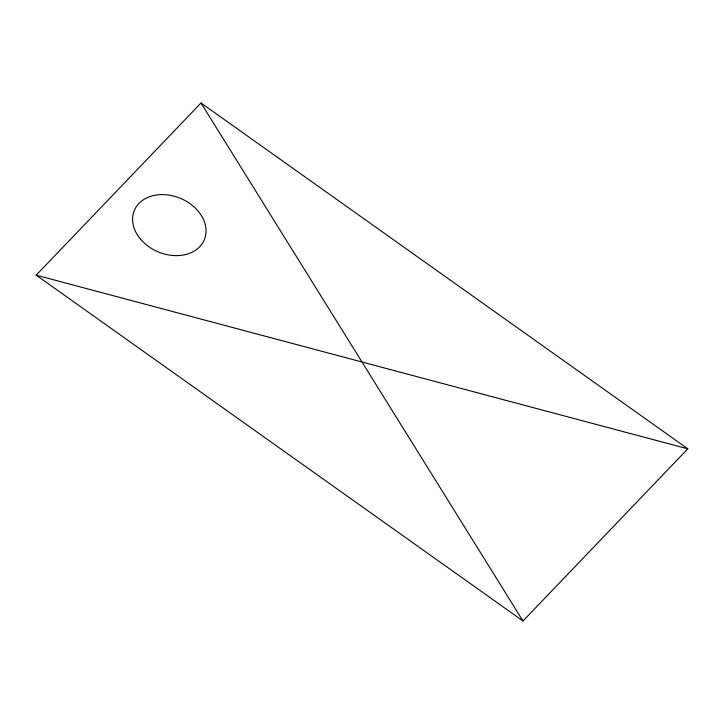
<?xml version="1.0" encoding="UTF-8"?>
<svg xmlns="http://www.w3.org/2000/svg" width="724" height="724" viewBox="0 0 724 724"><rect width="100%" height="100%" fill="white"/><g stroke="black" fill="none" stroke-linecap="round" stroke-linejoin="round"><path stroke-width="1.09" d="M36.2 275.165L201 103.007L687.8 448.835L523 620.993L36.2 275.165L687.8 448.835M201 103.007L523 620.993M140.42 239.029A37.947 28.987 22.8 0 0 203.417 241.653A37.947 28.987 22.8 0 0 164.086 194.647A37.947 28.987 22.8 0 0 140.42 239.029"/></g></svg>
